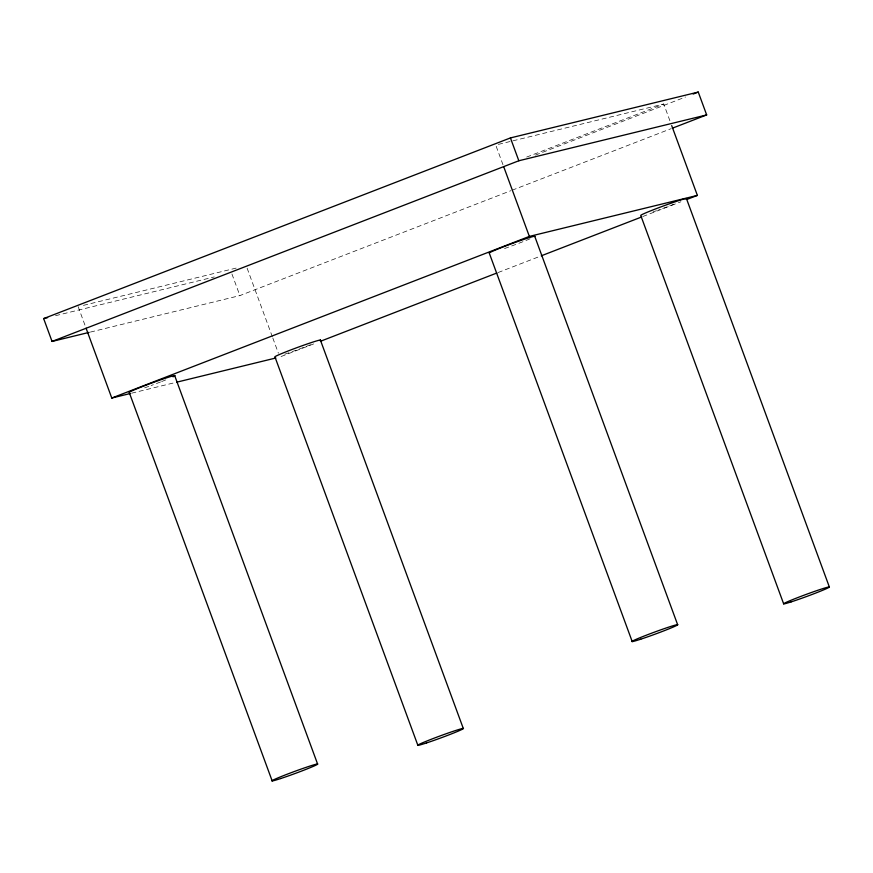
<?xml version="1.0" encoding="UTF-8"?>
<svg xmlns="http://www.w3.org/2000/svg" width="873" height="873" viewBox="0 0 873 873"><rect width="100%" height="100%" fill="white"/><g stroke="black" fill="none" stroke-linecap="round" stroke-linejoin="round"><path stroke-width="0.65" stroke-dasharray="4.37 3.27" d="M526.681 157.075L663.753 104.018L670.289 121.784M535.455 155.088L685.545 97.001M90.41 332.078L239.889 295.587L510.792 190.729M512.069 190.238L671.053 128.702M281.073 356.533L316.615 342.773M498.112 272.529L539.994 256.313M642.801 216.526L680.875 201.783M498.374 144.383L511.6 141.153M512.931 140.826L663.753 104.018M83.448 305.364L236.921 267.902M55.556 315.688L214.289 276.937M131.627 393.188L175.287 382.538M496.191 146.293L503.197 165.335M247.114 268.175L272.332 336.716M272.802 337.982L278.4 353.216M231.945 274.013L239.889 295.587M78.155 306.652L85.161 325.694M530.009 238.809A24.368 1.059 -20.2 0 1 503.044 249.056M310.45 344.759A24.368 1.059 -20.2 0 1 284.773 354.176M165.717 379.93A24.368 1.059 -20.2 0 1 161.603 381.566M160.512 381.992A24.368 1.059 -20.2 0 1 151.138 385.506M148.759 386.379A24.368 1.059 -20.2 0 1 144.11 388.027M673.869 204.271A24.368 1.059 -20.2 0 1 658.711 209.935M656.409 210.742A24.368 1.059 -20.2 0 1 653.102 211.888"/><path stroke-width="1.31" d="M89.09 332.395L52.053 341.441L43.65 318.59L510.432 137.923L698.258 92.069L706.672 114.92L672.33 128.211M52.053 341.441L518.835 160.763L706.672 114.92M693.173 94.044L698.258 92.069M86.089 328.226L111.777 398.033L529.354 236.408L697.374 195.399L671.697 125.592M320.424 341.299L496.846 273.02M541.26 255.822L641.535 217.017M687.226 199.328L697.374 195.399M43.65 318.59L47.622 317.619M111.777 398.033L130.295 393.516M176.608 382.21L275.835 357.995M686.451 198.586L829.35 586.972M783.659 603.854L640.76 215.467A24.368 1.059 -20.2 0 1 665.542 205.188A24.368 1.059 -20.2 0 1 685.949 199.066M510.432 137.923L518.835 160.763M534.712 236.245L677.612 624.631M503.666 166.601L529.354 236.408M632.205 641.568L489.306 253.192A24.368 1.059 -20.2 0 1 512.244 243.502A24.368 1.059 -20.2 0 1 534.658 236.561M320.38 340.034L463.279 728.42M417.872 745.356L274.973 356.981A24.368 1.059 -20.2 0 1 297.911 347.29A24.368 1.059 -20.2 0 1 320.326 340.35M174.676 375.597L317.576 763.984M272.169 780.931L129.269 392.544A24.368 1.059 -20.2 0 1 155.187 381.774A24.368 1.059 -20.2 0 1 173.018 376.798M791.102 601.901A24.368 1.059 -20.2 0 0 828.848 587.453A24.368 1.059 -20.2 0 0 799.57 596.881A24.368 1.059 -20.2 0 0 791.102 601.901M426.471 742.956A24.368 1.059 -20.2 0 0 463.214 728.737A24.368 1.059 -20.2 0 0 432.037 738.973A24.368 1.059 -20.2 0 0 426.471 742.956M280.768 778.52A24.368 1.059 -20.2 0 0 317.51 764.301A24.368 1.059 -20.2 0 0 286.333 774.537A24.368 1.059 -20.2 0 0 280.768 778.52M640.804 639.167A24.368 1.059 -20.2 0 0 677.557 624.948A24.368 1.059 -20.2 0 0 646.369 635.184A24.368 1.059 -20.2 0 0 640.804 639.167"/></g></svg>
